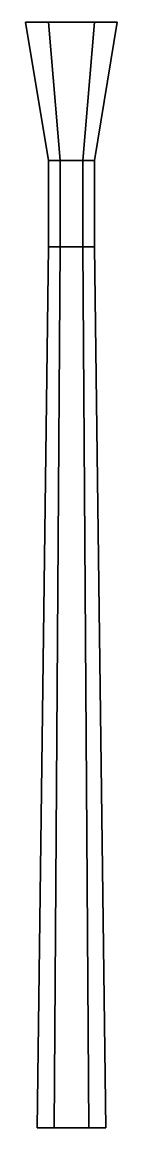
# Model space of a CAD drawing. Extents: x -0.08 to 0.08, y 2.96 to 4.88.
import ezdxf

# ---------------------------------------------------------------- set-up
doc = ezdxf.new("R2010")
doc.units = 0
doc.layers.add('GUN', color=1, linetype='CONTINUOUS')

msp = doc.modelspace()

# ---------------------------------------------------------------- linework, layer by layer
at = {"layer": 'GUN'}
for points in [[(-0.04, 4.64, 1.08), (-0.02, 4.64, 1.1146), (-0.04, 4.88, 1.1493), (-0.08, 4.88, 1.08)], [(-0.02, 4.64, 1.0454), (-0.04, 4.64, 1.08), (-0.08, 4.88, 1.08), (-0.04, 4.88, 1.0107)], [(-0.04, 4.88, 1.1493), (0.04, 4.88, 1.1493), (0.08, 4.88, 1.08), (-0.08, 4.88, 1.08)], [(-0.08, 4.88, 1.08), (0.08, 4.88, 1.08), (0.04, 4.88, 1.0107), (-0.04, 4.88, 1.0107)], [(-0.02, 4.64, 1.1146), (0.02, 4.64, 1.1146), (0.04, 4.88, 1.1493), (-0.04, 4.88, 1.1493)], [(0.02, 4.64, 1.0454), (-0.02, 4.64, 1.0454), (-0.04, 4.88, 1.0107), (0.04, 4.88, 1.0107)], [(0.02, 4.64, 1.1146), (0.04, 4.64, 1.08), (0.08, 4.88, 1.08), (0.04, 4.88, 1.1493)], [(0.04, 4.64, 1.08), (0.02, 4.64, 1.0454), (0.04, 4.88, 1.0107), (0.08, 4.88, 1.08)], [(-0.04, 4.49, 1.08), (-0.02, 4.49, 1.1146), (-0.02, 4.64, 1.1146), (-0.04, 4.64, 1.08)], [(-0.02, 4.49, 1.0454), (-0.04, 4.49, 1.08), (-0.04, 4.64, 1.08), (-0.02, 4.64, 1.0454)], [(-0.02, 4.49, 1.1146), (0.02, 4.49, 1.1146), (0.02, 4.64, 1.1146), (-0.02, 4.64, 1.1146)], [(0.02, 4.49, 1.0454), (-0.02, 4.49, 1.0454), (-0.02, 4.64, 1.0454), (0.02, 4.64, 1.0454)], [(0.02, 4.49, 1.1146), (0.04, 4.49, 1.08), (0.04, 4.64, 1.08), (0.02, 4.64, 1.1146)], [(0.04, 4.49, 1.08), (0.02, 4.49, 1.0454), (0.02, 4.64, 1.0454), (0.04, 4.64, 1.08)], [(-0.06, 2.96, 1.08), (-0.03, 2.96, 1.132), (-0.02, 4.49, 1.1146), (-0.04, 4.49, 1.08)], [(-0.03, 2.96, 1.028), (-0.06, 2.96, 1.08), (-0.04, 4.49, 1.08), (-0.02, 4.49, 1.0454)], [(-0.03, 2.96, 1.132), (0.03, 2.96, 1.132), (0.02, 4.49, 1.1146), (-0.02, 4.49, 1.1146)], [(0.03, 2.96, 1.028), (-0.03, 2.96, 1.028), (-0.02, 4.49, 1.0454), (0.02, 4.49, 1.0454)], [(0.03, 2.96, 1.132), (0.06, 2.96, 1.08), (0.04, 4.49, 1.08), (0.02, 4.49, 1.1146)], [(0.06, 2.96, 1.08), (0.03, 2.96, 1.028), (0.02, 4.49, 1.0454), (0.04, 4.49, 1.08)]]:
    msp.add_3dface(points, dxfattribs=at)

doc.saveas('drawing.dxf')
